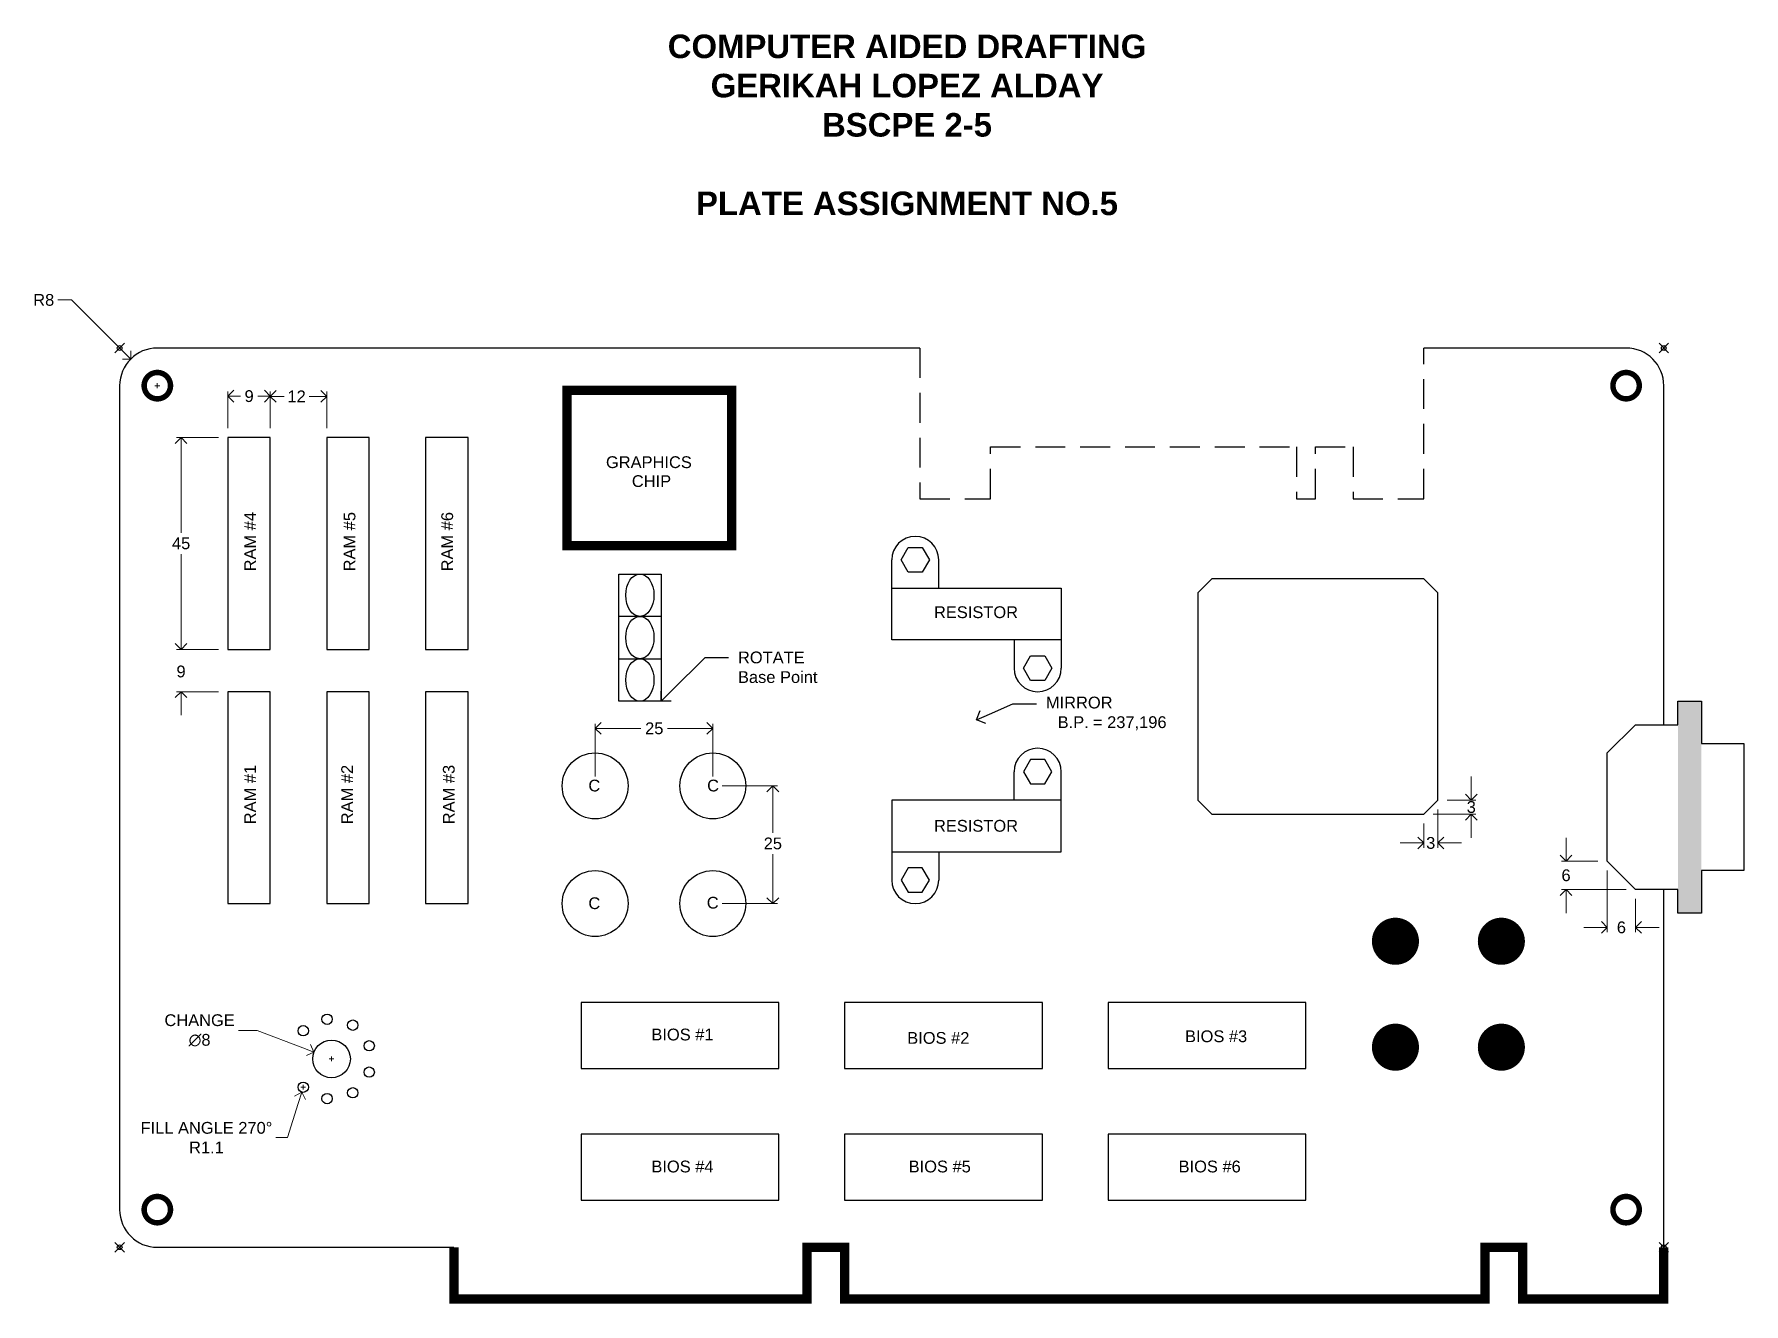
# Model space of a CAD drawing. Header units: millimetres. Extents: x 37 to 400, y 72 to 342.
import ezdxf
from ezdxf import colors
from ezdxf.entities.mleader import LeaderData, LeaderLine
from ezdxf.math import Vec2, Vec3

# ---------------------------------------------------------------- set-up
doc = ezdxf.new("R2010")
doc.units = ezdxf.units.MM
doc.header["$PDMODE"] = 35
doc.linetypes.add('DASHED', pattern=[19.05, 12.7, -6.35])
for name, color, linetype, lineweight in [('DIM LINES', 80, 'Continuous', 13), ('OBJECT LINE', 7, 'Continuous', 30), ('TEXT', 130, 'Continuous', 13), ('TITLE', 7, 'Continuous', 13)]:
    doc.layers.add(name, color=color, linetype=linetype, lineweight=lineweight)
doc.layers.add('PLINE', color=7, linetype='Continuous')
doc.styles.get("Standard").update_dxf_attribs({"font": 'arial.ttf'})
doc.dimstyles.new('ISO-25', dxfattribs={"dimtxt": 2.5, "dimasz": 2.5, "dimexe": 1, "dimexo": 2, "dimgap": 1, "dimtad": 0, "dimtih": 1, "dimtoh": 1, "dimdec": 1, "dimzin": 9, "dimdsep": 46, "dimtxsty": 'Standard', "dimblk": 'OPEN90', "dimcen": 0.5, "dimclrd": 3, "dimclre": 3, "dimclrt": 3, "dimadec": 0, "dimazin": 0, "dimtfac": 1, "dimtdec": 1, "dimtofl": 0, "dimtmove": 0, "dimatfit": 3, "dimldrblk": 'OPEN90', "dimfxl": 1, "dimtfillclr": 3, "dimlwd": 13, "dimlwe": 13, "dimarcsym": 0})

# ---------------------------------------------------------------- blocks, each defined once
blk = doc.blocks.new('_Open90')
at = {"color": 0, "linetype": 'ByBlock', "lineweight": -2}
for p, q in [((0, 0), (-1, 0)), ((-0.5, 0.5), (0, 0)), ((0, 0), (-0.5, -0.5))]:
    blk.add_line(p, q, dxfattribs=at)
blk = doc.blocks.new('*D17')
at = {"layer": 'Defpoints', "color": 0, "transparency": 16777216}
for p in [(68.05, 256), (78, 256), (78, 211)]:
    blk.add_point(p, dxfattribs=at)
at = {"layer": 'DIM LINES', "color": 3, "linetype": 'Continuous', "lineweight": 13, "transparency": 16777216}
for p, q in [((76, 256), (67.05, 256)), ((68.05, 253.5), (68.05, 235.77)), ((68.05, 213.5), (68.05, 231.23)), ((76, 211), (67.05, 211))]:
    blk.add_line(p, q, dxfattribs=at)
at = {"layer": 'DIM LINES', "color": 3, "lineweight": 13, "transparency": 16777216, "xscale": 2.5, "yscale": 2.5, "zscale": 2.5}
for p, rotation in [((68.05, 256), 90), ((68.05, 211), 270)]:
    blk.add_blockref('_Open90', p, dxfattribs=dict(at, rotation=rotation))
at = {"layer": 'DIM LINES', "color": 3, "transparency": 16777216, "insert": (68.05, 233.5), "char_height": 2.5, "attachment_point": 5}
blk.add_mtext('45', dxfattribs=at)
blk = doc.blocks.new('*D18')
at = {"layer": 'Defpoints', "color": 0, "transparency": 16777216}
for p in [(87, 264.76), (78, 256), (87, 256)]:
    blk.add_point(p, dxfattribs=at)
at = {"layer": 'DIM LINES', "color": 3, "linetype": 'Continuous', "lineweight": 13, "transparency": 16777216}
for p, q in [((78, 258), (78, 265.76)), ((87, 258), (87, 265.76)), ((80.5, 264.76), (80.68, 264.76)), ((84.5, 264.76), (84.32, 264.76))]:
    blk.add_line(p, q, dxfattribs=at)
at = {"layer": 'DIM LINES', "color": 3, "lineweight": 13, "transparency": 16777216, "xscale": 2.5, "yscale": 2.5, "zscale": 2.5, "rotation": 180}
blk.add_blockref('_Open90', (78, 264.76), dxfattribs=at)
at = {"layer": 'DIM LINES', "color": 3, "lineweight": 13, "transparency": 16777216, "xscale": 2.5, "yscale": 2.5, "zscale": 2.5}
blk.add_blockref('_Open90', (87, 264.76), dxfattribs=at)
at = {"layer": 'DIM LINES', "color": 3, "transparency": 16777216, "insert": (82.5, 264.76), "char_height": 2.5, "attachment_point": 5}
blk.add_mtext('9', dxfattribs=at)
blk = doc.blocks.new('*U55')
at = {"layer": 'OBJECT LINE'}
blk.add_circle((0, 0), 1.1, dxfattribs=at)
blk = doc.blocks.new('*U56')
at = {"layer": 'DIM LINES', "color": 0, "linetype": 'ByBlock', "lineweight": -2, "transparency": 16777216}
for p, rotation in [((94, 130), 269.9999999999999), ((99.05, 132.43), 231.4285714285713), ((104.51, 131.18), 192.8571428571428), ((108.01, 126.8), 154.2857142857143), ((108.01, 121.2), 115.7142857142857), ((99.05, 115.57), 38.57142857142856), ((104.51, 116.82), 77.14285714285715)]:
    blk.add_blockref('*U55', p, dxfattribs=dict(at, rotation=rotation))
blk.add_blockref('*U55', (94, 118), dxfattribs=at)
blk = doc.blocks.new('*U57')
at = {"layer": 'OBJECT LINE'}
blk.add_circle((0, 0), 7, dxfattribs=at)
blk = doc.blocks.new('*U58')
at = {"layer": 'OBJECT LINE', "color": 0, "linetype": 'ByBlock', "lineweight": -2, "transparency": 16777216}
for p in [(0, 0), (25, 0), (0, -25), (25, -25)]:
    blk.add_blockref('*U57', p, dxfattribs=at)
blk = doc.blocks.new('*U59')
at = {"layer": 'OBJECT LINE'}
blk.add_lwpolyline([(-4.5, -22.5), (4.5, -22.5), (4.5, 22.5), (-4.5, 22.5)], close=True, dxfattribs=at)
blk = doc.blocks.new('*U60')
at = {"layer": 'OBJECT LINE', "color": 0, "linetype": 'ByBlock', "lineweight": -2, "transparency": 16777216}
for p in [(0, 0), (21, 0), (42, 0), (0, -54), (21, -54), (42, -54)]:
    blk.add_blockref('*U59', p, dxfattribs=at)
blk = doc.blocks.new('*D61')
at = {"layer": 'Defpoints', "color": 0, "transparency": 16777216}
for p in [(57.34, 272.66), (63, 267)]:
    blk.add_point(p, dxfattribs=at)
at = {"layer": 'DIM LINES', "color": 3, "linetype": 'Continuous', "lineweight": 13, "transparency": 16777216}
for p, q in [((41.89, 285.2), (44.8, 285.2)), ((44.8, 285.2), (55.57, 274.42))]:
    blk.add_line(p, q, dxfattribs=at)
at = {"layer": 'DIM LINES', "color": 3, "lineweight": 13, "transparency": 16777216}
for p, q in [((62.5, 267), (63.5, 267)), ((63, 266.5), (63, 267.5))]:
    blk.add_line(p, q, dxfattribs=at)
at = {"layer": 'DIM LINES', "color": 3, "lineweight": 13, "transparency": 16777216, "xscale": 2.5, "yscale": 2.5, "zscale": 2.5, "rotation": 315.0052950423868}
blk.add_blockref('_Open90', (57.34, 272.66), dxfattribs=at)
at = {"layer": 'DIM LINES', "color": 3, "transparency": 16777216, "insert": (38.87, 285.2), "char_height": 2.5, "attachment_point": 5}
blk.add_mtext('R8', dxfattribs=at)
blk = doc.blocks.new('*D62')
at = {"layer": 'Defpoints', "color": 0, "transparency": 16777216}
for p in [(78, 211), (68.04, 202), (78, 202)]:
    blk.add_point(p, dxfattribs=at)
at = {"layer": 'DIM LINES', "color": 3, "linetype": 'Continuous', "lineweight": 13, "transparency": 16777216}
for p, q in [((68.04, 213.5), (68.04, 216)), ((76, 211), (67.04, 211)), ((76, 202), (67.04, 202)), ((68.04, 199.5), (68.04, 197))]:
    blk.add_line(p, q, dxfattribs=at)
at = {"layer": 'DIM LINES', "color": 3, "lineweight": 13, "transparency": 16777216, "xscale": 2.5, "yscale": 2.5, "zscale": 2.5}
for p, rotation in [((68.04, 211), 270), ((68.04, 202), 90)]:
    blk.add_blockref('_Open90', p, dxfattribs=dict(at, rotation=rotation))
at = {"layer": 'DIM LINES', "color": 3, "transparency": 16777216, "insert": (68.04, 206.28), "char_height": 2.5, "attachment_point": 5}
blk.add_mtext('9', dxfattribs=at)
blk = doc.blocks.new('*D63')
at = {"layer": 'Defpoints', "color": 0, "transparency": 16777216}
for p in [(99, 264.73), (87, 256), (99, 256)]:
    blk.add_point(p, dxfattribs=at)
at = {"layer": 'DIM LINES', "color": 3, "linetype": 'Continuous', "lineweight": 13, "transparency": 16777216}
for p, q in [((87, 258), (87, 265.73)), ((99, 258), (99, 265.73)), ((89.5, 264.73), (89.92, 264.73)), ((96.5, 264.73), (95.25, 264.73))]:
    blk.add_line(p, q, dxfattribs=at)
at = {"layer": 'DIM LINES', "color": 3, "lineweight": 13, "transparency": 16777216, "xscale": 2.5, "yscale": 2.5, "zscale": 2.5, "rotation": 180}
blk.add_blockref('_Open90', (87, 264.73), dxfattribs=at)
at = {"layer": 'DIM LINES', "color": 3, "lineweight": 13, "transparency": 16777216, "xscale": 2.5, "yscale": 2.5, "zscale": 2.5}
blk.add_blockref('_Open90', (99, 264.73), dxfattribs=at)
at = {"layer": 'DIM LINES', "color": 3, "transparency": 16777216, "insert": (92.59, 264.73), "char_height": 2.5, "attachment_point": 5}
blk.add_mtext('12', dxfattribs=at)
blk = doc.blocks.new('*D64')
at = {"layer": 'Defpoints', "color": 0, "transparency": 16777216}
for p in [(96.27, 125.44), (103.73, 122.56)]:
    blk.add_point(p, dxfattribs=at)
at = {"layer": 'DIM LINES', "color": 3, "linetype": 'Continuous', "lineweight": 13, "transparency": 16777216}
for p, q in [((80.27, 130.07), (84.23, 130.07)), ((84.23, 130.07), (93.93, 126.33))]:
    blk.add_line(p, q, dxfattribs=at)
at = {"layer": 'DIM LINES', "color": 3, "lineweight": 13, "transparency": 16777216}
for p, q in [((99.5, 124), (100.5, 124)), ((100, 123.5), (100, 124.5))]:
    blk.add_line(p, q, dxfattribs=at)
at = {"layer": 'DIM LINES', "color": 3, "lineweight": 13, "transparency": 16777216, "xscale": 2.5, "yscale": 2.5, "zscale": 2.5, "rotation": 338.9536241001562}
blk.add_blockref('_Open90', (96.27, 125.44), dxfattribs=at)
at = {"layer": 'DIM LINES', "color": 3, "transparency": 16777216, "insert": (71.98, 130.07), "char_height": 2.5, "attachment_point": 5}
blk.add_mtext('CHANGE\\P∅8', dxfattribs=at)
blk = doc.blocks.new('*D65')
at = {"layer": 'Defpoints', "color": 0, "transparency": 16777216}
for p in [(93.67, 116.95), (94, 118)]:
    blk.add_point(p, dxfattribs=at)
at = {"layer": 'DIM LINES', "color": 3, "lineweight": 13, "transparency": 16777216}
for p, q in [((93.5, 118), (94.5, 118)), ((94, 117.5), (94, 118.5))]:
    blk.add_line(p, q, dxfattribs=at)
at = {"layer": 'DIM LINES', "color": 3, "linetype": 'Continuous', "lineweight": 13, "transparency": 16777216}
for p, q in [((90.67, 107.29), (92.93, 114.56)), ((88.17, 107.29), (90.67, 107.29))]:
    blk.add_line(p, q, dxfattribs=at)
at = {"layer": 'DIM LINES', "color": 3, "lineweight": 13, "transparency": 16777216, "xscale": 2.5, "yscale": 2.5, "zscale": 2.5, "rotation": 72.70300614756904}
blk.add_blockref('_Open90', (93.67, 116.95), dxfattribs=at)
at = {"layer": 'DIM LINES', "color": 3, "transparency": 16777216, "insert": (73.43, 107.29), "char_height": 2.5, "attachment_point": 5}
blk.add_mtext('FILL ANGLE 270%%D\\PR1.1', dxfattribs=at)
blk = doc.blocks.new('*D66')
at = {"layer": 'Defpoints', "color": 0, "transparency": 16777216}
for p in [(181, 194.21), (156, 182), (181, 182)]:
    blk.add_point(p, dxfattribs=at)
at = {"layer": 'DIM LINES', "color": 3, "linetype": 'Continuous', "lineweight": 13, "transparency": 16777216}
for p, q in [((156, 184), (156, 195.21)), ((158.5, 194.21), (165.74, 194.21)), ((178.5, 194.21), (171.38, 194.21)), ((181, 184), (181, 195.21))]:
    blk.add_line(p, q, dxfattribs=at)
at = {"layer": 'DIM LINES', "color": 3, "lineweight": 13, "transparency": 16777216, "xscale": 2.5, "yscale": 2.5, "zscale": 2.5, "rotation": 180}
blk.add_blockref('_Open90', (156, 194.21), dxfattribs=at)
at = {"layer": 'DIM LINES', "color": 3, "lineweight": 13, "transparency": 16777216, "xscale": 2.5, "yscale": 2.5, "zscale": 2.5}
blk.add_blockref('_Open90', (181, 194.21), dxfattribs=at)
at = {"layer": 'DIM LINES', "color": 3, "transparency": 16777216, "insert": (168.56, 194.21), "char_height": 2.5, "attachment_point": 5}
blk.add_mtext('25', dxfattribs=at)
blk = doc.blocks.new('*D67')
at = {"layer": 'Defpoints', "color": 0, "transparency": 16777216}
for p in [(181, 182), (181, 157), (193.75, 157)]:
    blk.add_point(p, dxfattribs=at)
at = {"layer": 'DIM LINES', "color": 3, "linetype": 'Continuous', "lineweight": 13, "transparency": 16777216}
for p, q in [((183, 182), (194.75, 182)), ((193.75, 179.5), (193.75, 172.03)), ((193.75, 159.5), (193.75, 167.48)), ((183, 157), (194.75, 157))]:
    blk.add_line(p, q, dxfattribs=at)
at = {"layer": 'DIM LINES', "color": 3, "lineweight": 13, "transparency": 16777216, "xscale": 2.5, "yscale": 2.5, "zscale": 2.5}
for p, rotation in [((193.75, 182), 90), ((193.75, 157), 270)]:
    blk.add_blockref('_Open90', p, dxfattribs=dict(at, rotation=rotation))
at = {"layer": 'DIM LINES', "color": 3, "transparency": 16777216, "insert": (193.75, 169.76), "char_height": 2.5, "attachment_point": 5}
blk.add_mtext('25', dxfattribs=at)
blk = doc.blocks.new('*D68')
at = {"layer": 'Defpoints', "color": 0, "transparency": 16777216}
for p in [(335, 179), (342.11, 179), (332, 176)]:
    blk.add_point(p, dxfattribs=at)
at = {"layer": 'DIM LINES', "color": 3, "linetype": 'Continuous', "lineweight": 13, "transparency": 16777216}
for p, q in [((342.11, 181.5), (342.11, 184)), ((337, 179), (343.11, 179)), ((334, 176), (343.11, 176)), ((342.11, 173.5), (342.11, 171))]:
    blk.add_line(p, q, dxfattribs=at)
at = {"layer": 'DIM LINES', "color": 3, "lineweight": 13, "transparency": 16777216, "xscale": 2.5, "yscale": 2.5, "zscale": 2.5}
for p, rotation in [((342.11, 179), 270), ((342.11, 176), 90)]:
    blk.add_blockref('_Open90', p, dxfattribs=dict(at, rotation=rotation))
at = {"layer": 'DIM LINES', "color": 3, "transparency": 16777216, "insert": (342.11, 177.5), "char_height": 2.5, "attachment_point": 5}
blk.add_mtext('3', dxfattribs=at)
blk = doc.blocks.new('*D69')
at = {"layer": 'Defpoints', "color": 0, "transparency": 16777216}
for p in [(335, 179), (332, 176), (332, 169.87)]:
    blk.add_point(p, dxfattribs=at)
at = {"layer": 'DIM LINES', "color": 3, "linetype": 'Continuous', "lineweight": 13, "transparency": 16777216}
for p, q in [((335, 177), (335, 168.87)), ((332, 174), (332, 168.87)), ((329.5, 169.87), (327, 169.87)), ((337.5, 169.87), (340, 169.87))]:
    blk.add_line(p, q, dxfattribs=at)
at = {"layer": 'DIM LINES', "color": 3, "lineweight": 13, "transparency": 16777216, "xscale": 2.5, "yscale": 2.5, "zscale": 2.5}
blk.add_blockref('_Open90', (332, 169.87), dxfattribs=at)
at = {"layer": 'DIM LINES', "color": 3, "lineweight": 13, "transparency": 16777216, "xscale": 2.5, "yscale": 2.5, "zscale": 2.5, "rotation": 180}
blk.add_blockref('_Open90', (335, 169.87), dxfattribs=at)
at = {"layer": 'DIM LINES', "color": 3, "transparency": 16777216, "insert": (333.5, 169.87), "char_height": 2.5, "attachment_point": 5}
blk.add_mtext('3', dxfattribs=at)
blk = doc.blocks.new('*D70')
at = {"layer": 'Defpoints', "color": 0, "transparency": 16777216}
for p in [(371, 166), (362.24, 160), (377, 160)]:
    blk.add_point(p, dxfattribs=at)
at = {"layer": 'DIM LINES', "color": 3, "linetype": 'Continuous', "lineweight": 13, "transparency": 16777216}
for p, q in [((362.24, 168.5), (362.24, 171)), ((369, 166), (361.24, 166)), ((375, 160), (361.24, 160)), ((362.24, 157.5), (362.24, 155))]:
    blk.add_line(p, q, dxfattribs=at)
at = {"layer": 'DIM LINES', "color": 3, "lineweight": 13, "transparency": 16777216, "xscale": 2.5, "yscale": 2.5, "zscale": 2.5}
for p, rotation in [((362.24, 166), 270), ((362.24, 160), 90)]:
    blk.add_blockref('_Open90', p, dxfattribs=dict(at, rotation=rotation))
at = {"layer": 'DIM LINES', "color": 3, "transparency": 16777216, "insert": (362.24, 163), "char_height": 2.5, "attachment_point": 5}
blk.add_mtext('6', dxfattribs=at)
blk = doc.blocks.new('*D71')
at = {"layer": 'Defpoints', "color": 0, "transparency": 16777216}
for p in [(371, 166), (377, 160), (377, 151.94)]:
    blk.add_point(p, dxfattribs=at)
at = {"layer": 'DIM LINES', "color": 3, "linetype": 'Continuous', "lineweight": 13, "transparency": 16777216}
for p, q in [((371, 164), (371, 150.94)), ((377, 158), (377, 150.94)), ((368.5, 151.94), (366, 151.94)), ((379.5, 151.94), (382, 151.94))]:
    blk.add_line(p, q, dxfattribs=at)
at = {"layer": 'DIM LINES', "color": 3, "lineweight": 13, "transparency": 16777216, "xscale": 2.5, "yscale": 2.5, "zscale": 2.5}
blk.add_blockref('_Open90', (371, 151.94), dxfattribs=at)
at = {"layer": 'DIM LINES', "color": 3, "lineweight": 13, "transparency": 16777216, "xscale": 2.5, "yscale": 2.5, "zscale": 2.5, "rotation": 180}
blk.add_blockref('_Open90', (377, 151.94), dxfattribs=at)
at = {"layer": 'DIM LINES', "color": 3, "transparency": 16777216, "insert": (374, 151.94), "char_height": 2.5, "attachment_point": 5}
blk.add_mtext('6', dxfattribs=at)

msp = doc.modelspace()

# ---------------------------------------------------------------- linework, layer by layer
at = {"const_width": 5}
for points in [[(323.5, 149, 1), (328.5, 149, 1)], [(346, 149, 1), (351, 149, 1)], [(323.5, 126.5, 1), (328.5, 126.5, 1)], [(346, 126.5, 1), (351, 126.5, 1)]]:
    msp.add_lwpolyline(points, format="xyb", close=True, dxfattribs=at)
at = {"layer": 'OBJECT LINE'}
for p, q in [((225, 275), (63, 275)), ((375, 275), (332, 275)), ((55, 267), (55, 92)), ((383, 195), (383, 267)), ((219, 224), (219, 230)), ((229, 224), (229, 230)), ((161, 200), (161, 227)), ((161, 227), (170, 227)), ((170, 227), (170, 200)), ((219, 224), (229, 224)), ((170, 218), (161, 218)), ((245, 213), (245, 207)), ((255, 213), (255, 207)), ((161, 209), (170, 209)), ((170, 200), (161, 200)), ((386, 195), (386, 200)), ((386, 200), (391, 200)), ((391, 200), (391, 191)), ((377, 195), (371, 189)), ((377, 195), (386, 195)), ((371, 166), (371, 189)), ((391, 191), (400, 191)), ((400, 191), (400, 164)), ((245, 179), (245, 185)), ((255, 179), (255, 185)), ((219, 168), (219, 162)), ((219, 168), (229, 168)), ((229, 168), (229, 162)), ((377, 160), (371, 166)), ((400, 164), (391, 164)), ((391, 164), (391, 155)), ((386, 160), (377, 160)), ((383, 84), (383, 160)), ((386, 155), (386, 160)), ((391, 155), (386, 155)), ((63, 84), (126, 84))]:
    msp.add_line(p, q, dxfattribs=at)
at = {"layer": 'OBJECT LINE', "linetype": 'DASHED', "ltscale": 0.5}
for p, q in [((225, 275), (225, 243)), ((332, 243), (332, 275)), ((240, 243), (240, 254)), ((240, 254), (305, 254)), ((305, 254), (305, 243)), ((309, 243), (309, 254)), ((309, 254), (317, 254)), ((317, 254), (317, 243)), ((225, 243), (240, 243)), ((305, 243), (309, 243)), ((317, 243), (332, 243))]:
    msp.add_line(p, q, dxfattribs=at)
at = {"layer": 'OBJECT LINE', "const_width": 1.16}
for points in [[(60.2, 267, 1), (65.8, 267, 1)], [(372.2, 267, 1), (377.8, 267, 1)], [(60.2, 92, 1), (65.8, 92, 1)], [(372.2, 92, 1), (377.8, 92, 1)]]:
    msp.add_lwpolyline(points, format="xyb", close=True, dxfattribs=at)
at = {"layer": 'OBJECT LINE'}
for points in [[(222.5, 227.4), (221, 230), (222.5, 232.6), (225.5, 232.6), (227, 230), (225.5, 227.4)], [(287, 176), (332, 176), (335, 179), (335, 223), (332, 226), (287, 226), (284, 223), (284, 179)], [(219, 224), (255, 224), (255, 213), (219, 213)], [(251.5, 209.6), (253, 207), (251.5, 204.4), (248.5, 204.4), (247, 207), (248.5, 209.6)], [(251.5, 182.4), (253, 185), (251.5, 187.6), (248.5, 187.6), (247, 185), (248.5, 182.4)], [(219, 168), (255, 168), (255, 179), (219, 179)], [(222.5, 164.6), (221, 162), (222.5, 159.4), (225.5, 159.4), (227, 162), (225.5, 164.6)], [(153, 122), (195, 122), (195, 136), (153, 136)], [(209, 122), (251, 122), (251, 136), (209, 136)], [(265, 122), (307, 122), (307, 136), (265, 136)], [(153, 94), (195, 94), (195, 108), (153, 108)], [(209, 94), (251, 94), (251, 108), (209, 108)], [(265, 94), (307, 94), (307, 108), (265, 108)]]:
    msp.add_lwpolyline(points, close=True, dxfattribs=at)
msp.add_circle((100, 124), 4, dxfattribs=at)
for centre, radius, start, end in [((63, 267), 8, 90, 180), ((375, 267), 8, 0, 90), ((224, 230), 5, 0, 180), ((250, 207), 5, 180, 0), ((250, 185), 5, 0, 180), ((224, 162), 5, 180, 0), ((63, 92), 8, 180, 270)]:
    msp.add_arc(centre, radius, start, end, dxfattribs=at)
for centre in [(165.5, 222.5), (165.5, 213.5), (165.5, 204.5)]:
    msp.add_ellipse(centre, major_axis=(0, -4.5), ratio=0.666667, dxfattribs=at)
for p in [(55, 275), (383, 275), (55, 84), (383, 84)]:
    msp.add_point(p, dxfattribs=at)
msp.add_solid([(386, 200), (391, 200), (386, 155), (391, 155)], dxfattribs=at)
at = {"layer": 'PLINE', "const_width": 2}
msp.add_lwpolyline([(150, 233), (150, 266), (185, 266), (185, 233)], close=True, dxfattribs=at)
msp.add_lwpolyline([(126, 84), (126, 73), (201, 73), (201, 84), (209, 84), (209, 73), (345, 73), (345, 84), (353, 84), (353, 73), (383, 73), (383, 84)], dxfattribs=at)

# ---------------------------------------------------------------- block references
at = {"layer": 'DIM LINES'}
msp.add_blockref('*U56', (0, 0), dxfattribs=at)
at = {"layer": 'OBJECT LINE'}
for name, p in [('*U60', (82.5, 233.5)), ('*U58', (156, 182))]:
    msp.add_blockref(name, p, dxfattribs=at)

# ---------------------------------------------------------------- texts
at = {"layer": 'TEXT'}
for s, p in [('GRAPHICS ', (158.3, 249.5)), ('CHIP', (163.8, 245.48)), ('RESISTOR', (227.98, 217.64)), ('C', (154.57, 180.82)), ('C', (179.79, 180.82)), ('RESISTOR', (227.98, 172.27)), ('C', (154.57, 155.83)), ('C', (179.71, 155.94)), ('BIOS #1', (167.95, 127.94)), ('BIOS #2', (222.3, 127.22)), ('BIOS #3', (281.31, 127.57)), ('BIOS #4', (167.95, 99.91)), ('BIOS #5', (222.6, 99.91)), ('BIOS #6', (279.94, 99.91))]:
    msp.add_text(s, height=2.5, dxfattribs=at).set_placement(p)
for s, p in [('RAM #4', (83.96, 227.56)), ('RAM #5', (105.07, 227.56)), ('RAM #6', (125.82, 227.56)), ('RAM #1', (83.96, 173.85)), ('RAM #2', (104.57, 173.85)), ('RAM #3', (126.16, 173.85))]:
    msp.add_text(s, height=2.5, rotation=90, dxfattribs=at).set_placement(p)
at = {"layer": 'TITLE', "insert": (166.46, 341.57), "char_height": 5, "attachment_point": 1}
msp.add_mtext_dynamic_manual_height_columns('\\pxqc;{\\fArial|b1|i0|c0|p34;COMPUTER AIDED DRAFTING\\PGERIKAH LOPEZ ALDAY\\PBSCPE 2-5\\P\\PPLATE ASSIGNMENT NO.5}', width=111.5752, gutter_width=12.5, heights=[0], dxfattribs=at)

# ---------------------------------------------------------------- dimensions: what is measured, and where the dimension line sits
at = {"layer": 'DIM LINES'}
dim = msp.add_radius_dim(center=(63, 267), mpoint=(57.34, 272.66), dimstyle='ISO-25', dxfattribs=at)
dim.commit()
dim.dimension.update_dxf_attribs({"geometry": '*D61', "text_midpoint": (38.87, 285.2), "dimtype": 164})
for base, p1, p2, picture, middle in [((87, 264.76), (78, 256), (87, 256), '*D18', (82.5, 264.76)), ((99, 264.73), (87, 256), (99, 256), '*D63', (92.59, 264.73)), ((181, 194.21), (156, 182), (181, 182), '*D66', (168.56, 194.21)), ((332, 169.87), (335, 179), (332, 176), '*D69', (333.5, 169.87)), ((377, 151.94), (371, 166), (377, 160), '*D71', (374, 151.94))]:
    dim = msp.add_linear_dim(base=base, p1=p1, p2=p2, dimstyle='ISO-25', dxfattribs=at)
    dim.commit()
    dim.dimension.update_dxf_attribs({"geometry": picture, "text_midpoint": middle, "dimtype": 160})
for base, p1, p2, picture, middle in [((68.05, 256), (78, 211), (78, 256), '*D17', (68.05, 233.5)), ((68.04, 202), (78, 211), (78, 202), '*D62', (68.04, 206.28)), ((193.75, 157), (181, 182), (181, 157), '*D67', (193.75, 169.76)), ((342.11, 179), (332, 176), (335, 179), '*D68', (342.11, 177.5)), ((362.24, 160), (371, 166), (377, 160), '*D70', (362.24, 163))]:
    dim = msp.add_linear_dim(base=base, p1=p1, p2=p2, angle=90, dimstyle='ISO-25', dxfattribs=at)
    dim.commit()
    dim.dimension.update_dxf_attribs({"geometry": picture, "text_midpoint": middle, "dimtype": 160})
dim = msp.add_diameter_dim_2p(p1=(103.73, 122.56), p2=(96.27, 125.44), text='CHANGE\\P<>', dimstyle='ISO-25', dxfattribs=at)
dim.commit()
dim.dimension.update_dxf_attribs({"geometry": '*D64', "text_midpoint": (71.98, 130.07), "dimtype": 163})
dim = msp.add_radius_dim(center=(94, 118), mpoint=(93.67, 116.95), text='FILL ANGLE 270%%D\\P<>', dimstyle='ISO-25', dxfattribs=at)
dim.commit()
dim.dimension.update_dxf_attribs({"geometry": '*D65', "text_midpoint": (73.43, 107.29), "dimtype": 164})

# ---------------------------------------------------------------- leaders
ml = msp.add_multileader_mtext('Standard', dxfattribs=at)
ml.set_content('ROTATE\\PBase Point', color=3)
ml.set_leader_properties(color=3)
ml.set_arrow_properties(name='OPEN90')
ml.build(insert=Vec2(0, 0))
ml.multileader.update_dxf_attribs({"dogleg_length": 5, "arrow_head_size": 3})
ctx = ml.context
ctx.base_point, ctx.char_height, ctx.arrow_head_size, ctx.plane_origin = Vec3(184.34, 209.26), 2.5, 3, Vec3(170, 200)
notes = []
notes.append((ctx, [(0, (1, 1, 0), (179.34, 209.26), (1, 0), 5, [(0, [(170, 200)], 0, [])])]))
ctx.mtext.insert, ctx.mtext.flow_direction = Vec3(186.34, 210.53), 5
ml = msp.add_multileader_mtext('Standard', dxfattribs=at)
ml.set_content('MIRROR\\P\\pxi-3,l4,t4;B.P.^I= 237,196', color=3)
ml.set_leader_properties(color=3)
ml.set_arrow_properties(name='OPEN90')
ml.build(insert=Vec2(0, 0))
ml.multileader.update_dxf_attribs({"dogleg_length": 5, "arrow_head_size": 3})
ctx = ml.context
ctx.base_point, ctx.char_height, ctx.arrow_head_size, ctx.plane_origin = Vec3(249.75, 199.45), 2.5, 3, Vec3(237, 196)
notes.append((ctx, [(0, (1, 1, 0), (244.75, 199.45), (1, 0), 5, [(0, [(237, 196)], 0, [])])]))
ctx.mtext.insert, ctx.mtext.flow_direction = Vec3(251.75, 200.95), 5
for ctx, leaders in notes:
    for number, flags, end, landing, length, lines in leaders:
        leader = LeaderData()
        leader.index, (leader.has_last_leader_line, leader.has_dogleg_vector, leader.attachment_direction) = number, flags
        leader.last_leader_point, leader.dogleg_vector, leader.dogleg_length = Vec3(end), Vec3(landing), length
        for number, points, colour, breaks in lines:
            line = LeaderLine()
            line.index, line.vertices, line.color, line.breaks = number, Vec3.list(points), colors.encode_raw_color(colour), breaks
            leader.lines.append(line)
        ctx.leaders.append(leader)

doc.saveas('drawing.dxf')
